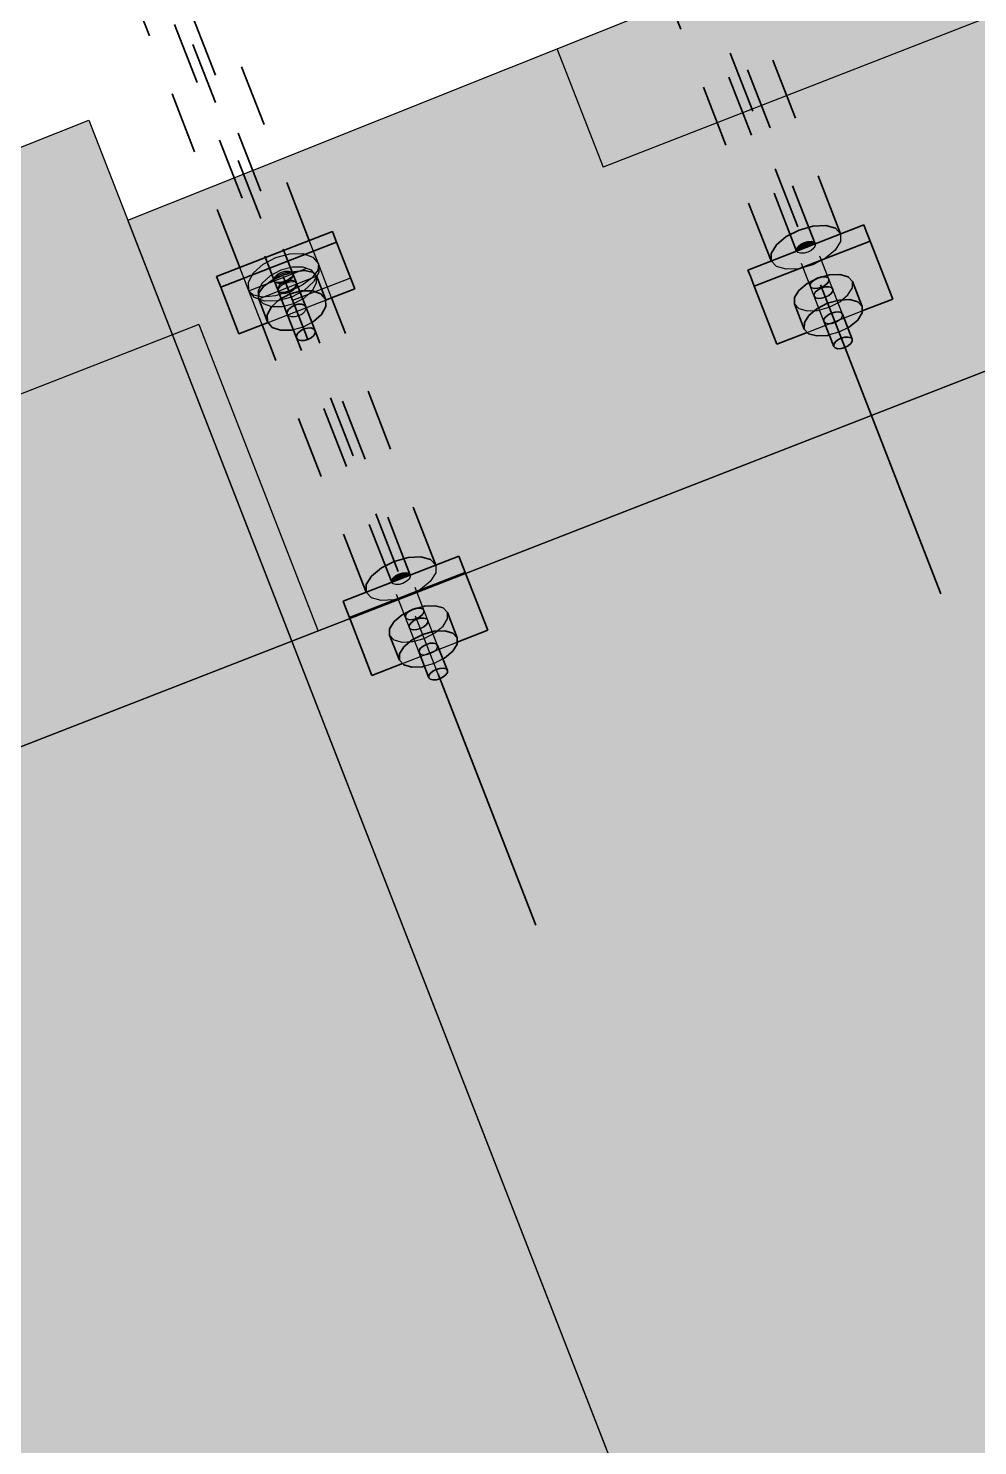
# Model space of a CAD drawing. Header units: metres. Extents: x 2688466 to 2688595, y 1221626 to 1221756.
# Drawn here: x 2688560.542 to 2688562.068, y 1221700.947 to 1221703.226 of the extents above; entities that cross this region are included whole.
import ezdxf

# ---------------------------------------------------------------- set-up
doc = ezdxf.new("R2010")
doc.units = ezdxf.units.M
doc.linetypes.add('AUSGEZOGEN', pattern=[0])
doc.linetypes.add('VERDECKT2_S2', pattern=[0.15, 0.1, -0.05])
for name, color, linetype, lineweight in [('Beton Ansicht', 7, 'AUSGEZOGEN', 35), ('Schnittbeschriftung', 7, 'AUSGEZOGEN', 50), ('Standard', 7, 'AUSGEZOGEN', 13)]:
    doc.layers.add(name, color=color, linetype=linetype, lineweight=lineweight)
pattern_1 = [(201.28, (2688527.2504, 1221729.3488), (-0.396802, -0.903084), [0.6975, -0.6975]), (291.28, (2688527.2504, 1221729.3488), (0.903084, -0.396802), [0.6975, -0.6975])]

msp = doc.modelspace()

# ---------------------------------------------------------------- hatches: boundary and pattern name
at = {"layer": 'Beton Ansicht', "linetype": 'AUSGEZOGEN', "lineweight": 13, "transparency": 33554687}
for color, points in [(6, [(2688560.8443, 1221702.827), (2688560.851, 1221702.8099), (2688561.0373, 1221702.8825), (2688561.0307, 1221702.8995)]), (6, [(2688561.8889, 1221702.9002), (2688561.8851, 1221702.9101), (2688561.6987, 1221702.8376), (2688561.7026, 1221702.8277)]), (6, [(2688561.7026, 1221702.8277), (2688561.7089, 1221702.8115), (2688561.8952, 1221702.8841), (2688561.8889, 1221702.9002)]), (6, [(2688560.851, 1221702.8099), (2688560.8801, 1221702.735), (2688560.9271, 1221702.7533), (2688560.9263, 1221702.7542), (2688560.9116, 1221702.7921), (2688560.9123, 1221702.8008), (2688560.9199, 1221702.8109), (2688560.9334, 1221702.8209), (2688560.9507, 1221702.8293), (2688560.9691, 1221702.8348), (2688560.9858, 1221702.8366), (2688560.9983, 1221702.8343), (2688561.0047, 1221702.8284), (2688561.0195, 1221702.7905), (2688561.0195, 1221702.7893), (2688561.0665, 1221702.8076), (2688561.0373, 1221702.8825)]), (6, [(2688561.7089, 1221702.8115), (2688561.7452, 1221702.7183), (2688561.7942, 1221702.7374), (2688561.7893, 1221702.7427), (2688561.7736, 1221702.7831), (2688561.7737, 1221702.7934), (2688561.7808, 1221702.8049), (2688561.794, 1221702.8158), (2688561.8111, 1221702.8245), (2688561.8296, 1221702.8297), (2688561.8467, 1221702.8305), (2688561.8598, 1221702.8269), (2688561.8668, 1221702.8194), (2688561.8825, 1221702.779), (2688561.8824, 1221702.7718), (2688561.9315, 1221702.7909), (2688561.8952, 1221702.8841)]), (5, [(2688561.7793, 1221702.875), (2688561.777, 1221702.8713), (2688561.7781, 1221702.8685), (2688561.7814, 1221702.8698)]), (5, [(2688561.7835, 1221702.8785), (2688561.7793, 1221702.875), (2688561.7814, 1221702.8698), (2688561.7862, 1221702.8716)]), (5, [(2688561.789, 1221702.8813), (2688561.7835, 1221702.8785), (2688561.7862, 1221702.8716), (2688561.7919, 1221702.8739)]), (5, [(2688561.7949, 1221702.883), (2688561.789, 1221702.8813), (2688561.7919, 1221702.8739), (2688561.7976, 1221702.8761)]), (5, [(2688561.8004, 1221702.8832), (2688561.7949, 1221702.883), (2688561.7976, 1221702.8761), (2688561.8024, 1221702.878)]), (5, [(2688561.8046, 1221702.8821), (2688561.8004, 1221702.8832), (2688561.8024, 1221702.878), (2688561.8057, 1221702.8792)]), (5, [(2688561.8068, 1221702.8797), (2688561.8046, 1221702.8821), (2688561.8057, 1221702.8792)]), (5, [(2688561.777, 1221702.8713), (2688561.777, 1221702.8681), (2688561.7781, 1221702.8685)]), (5, [(2688560.9625, 1221702.7991), (2688560.9811, 1221702.804), (2688560.9691, 1221702.8348), (2688560.9507, 1221702.8293)]), (5, [(2688560.9811, 1221702.804), (2688560.9985, 1221702.8041), (2688560.9858, 1221702.8366), (2688560.9691, 1221702.8348)]), (5, [(2688560.9985, 1221702.8041), (2688561.012, 1221702.7994), (2688560.9983, 1221702.8343), (2688560.9858, 1221702.8366)]), (5, [(2688561.012, 1221702.7994), (2688561.0195, 1221702.7905), (2688561.0047, 1221702.8284), (2688560.9983, 1221702.8343)]), (5, [(2688561.8268, 1221702.7842), (2688561.8454, 1221702.7893), (2688561.8296, 1221702.8297), (2688561.8111, 1221702.8245)]), (5, [(2688561.8454, 1221702.7893), (2688561.8624, 1221702.7902), (2688561.8467, 1221702.8305), (2688561.8296, 1221702.8297)]), (5, [(2688561.8624, 1221702.7902), (2688561.8755, 1221702.7865), (2688561.8598, 1221702.8269), (2688561.8467, 1221702.8305)]), (5, [(2688560.9259, 1221702.7658), (2688560.9326, 1221702.7784), (2688560.9199, 1221702.8109), (2688560.9123, 1221702.8008)]), (5, [(2688560.9326, 1221702.7784), (2688560.9454, 1221702.7901), (2688560.9334, 1221702.8209), (2688560.9199, 1221702.8109)]), (5, [(2688560.9454, 1221702.7901), (2688560.9625, 1221702.7991), (2688560.9507, 1221702.8293), (2688560.9334, 1221702.8209)]), (5, [(2688561.7965, 1221702.7645), (2688561.8097, 1221702.7754), (2688561.794, 1221702.8158), (2688561.7808, 1221702.8049)]), (5, [(2688561.8097, 1221702.7754), (2688561.8268, 1221702.7842), (2688561.8111, 1221702.8245), (2688561.794, 1221702.8158)]), (5, [(2688561.8755, 1221702.7865), (2688561.8825, 1221702.779), (2688561.8668, 1221702.8194), (2688561.8598, 1221702.8269)]), (5, [(2688560.9263, 1221702.7542), (2688560.9259, 1221702.7658), (2688560.9123, 1221702.8008), (2688560.9116, 1221702.7921)]), (5, [(2688561.0003, 1221702.7546), (2688561.0132, 1221702.7663), (2688561.0199, 1221702.7789), (2688561.0195, 1221702.7905), (2688561.012, 1221702.7994), (2688560.9985, 1221702.8041), (2688560.9811, 1221702.804), (2688560.9625, 1221702.7991), (2688560.9454, 1221702.7901), (2688560.9326, 1221702.7784), (2688560.9259, 1221702.7658), (2688560.9263, 1221702.7542), (2688560.9338, 1221702.7454), (2688560.9473, 1221702.7407), (2688560.9647, 1221702.7407), (2688560.9677, 1221702.7415), (2688560.958, 1221702.7666), (2688560.9578, 1221702.7703), (2688560.96, 1221702.7743), (2688560.9641, 1221702.7781), (2688560.9696, 1221702.7809), (2688560.9755, 1221702.7825), (2688560.9811, 1221702.7825), (2688560.9854, 1221702.781), (2688560.9878, 1221702.7782), (2688560.9975, 1221702.7532)]), (5, [(2688561.7893, 1221702.7427), (2688561.7894, 1221702.753), (2688561.7737, 1221702.7934), (2688561.7736, 1221702.7831)]), (5, [(2688561.7894, 1221702.753), (2688561.7965, 1221702.7645), (2688561.7808, 1221702.8049), (2688561.7737, 1221702.7934)]), (5, [(2688561.8621, 1221702.7463), (2688561.8753, 1221702.7572), (2688561.8824, 1221702.7687), (2688561.8825, 1221702.779), (2688561.8755, 1221702.7865), (2688561.8624, 1221702.7902), (2688561.8454, 1221702.7893), (2688561.8268, 1221702.7842), (2688561.8097, 1221702.7754), (2688561.7965, 1221702.7645), (2688561.7894, 1221702.753), (2688561.7893, 1221702.7427), (2688561.7963, 1221702.7352), (2688561.8094, 1221702.7316), (2688561.8265, 1221702.7324), (2688561.8295, 1221702.7332), (2688561.821, 1221702.7551), (2688561.821, 1221702.7584), (2688561.8233, 1221702.762), (2688561.8275, 1221702.7655), (2688561.833, 1221702.7683), (2688561.8389, 1221702.77), (2688561.8444, 1221702.7702), (2688561.8486, 1221702.7691), (2688561.8508, 1221702.7667), (2688561.8593, 1221702.7449)]), (5, [(2688560.9727, 1221702.7321), (2688560.9749, 1221702.7362), (2688560.96, 1221702.7743), (2688560.9578, 1221702.7703)]), (5, [(2688560.9728, 1221702.7284), (2688560.9727, 1221702.7321), (2688560.9578, 1221702.7703), (2688560.958, 1221702.7666)]), (5, [(2688560.9749, 1221702.7362), (2688560.979, 1221702.7399), (2688560.9641, 1221702.7781), (2688560.96, 1221702.7743)]), (5, [(2688560.979, 1221702.7399), (2688560.9844, 1221702.7428), (2688560.9696, 1221702.7809), (2688560.9641, 1221702.7781)]), (5, [(2688560.9844, 1221702.7428), (2688560.9904, 1221702.7443), (2688560.9755, 1221702.7825), (2688560.9696, 1221702.7809)]), (5, [(2688560.9904, 1221702.7443), (2688560.9959, 1221702.7444), (2688560.9811, 1221702.7825), (2688560.9755, 1221702.7825)]), (5, [(2688560.9959, 1221702.7444), (2688561.0003, 1221702.7428), (2688560.9854, 1221702.781), (2688560.9811, 1221702.7825)]), (5, [(2688561.0003, 1221702.7428), (2688561.0027, 1221702.74), (2688560.9878, 1221702.7782), (2688560.9854, 1221702.781)]), (5, [(2688561.8367, 1221702.718), (2688561.839, 1221702.7217), (2688561.8233, 1221702.762), (2688561.821, 1221702.7584)]), (5, [(2688561.839, 1221702.7217), (2688561.8432, 1221702.7252), (2688561.8275, 1221702.7655), (2688561.8233, 1221702.762)]), (5, [(2688561.8432, 1221702.7252), (2688561.8487, 1221702.728), (2688561.833, 1221702.7683), (2688561.8275, 1221702.7655)]), (5, [(2688561.8487, 1221702.728), (2688561.8546, 1221702.7296), (2688561.8389, 1221702.77), (2688561.833, 1221702.7683)]), (5, [(2688561.8546, 1221702.7296), (2688561.8601, 1221702.7299), (2688561.8444, 1221702.7702), (2688561.8389, 1221702.77)]), (5, [(2688561.8601, 1221702.7299), (2688561.8643, 1221702.7287), (2688561.8486, 1221702.7691), (2688561.8444, 1221702.7702)]), (5, [(2688561.8643, 1221702.7287), (2688561.8665, 1221702.7263), (2688561.8508, 1221702.7667), (2688561.8486, 1221702.7691)]), (5, [(2688561.0007, 1221702.7323), (2688561.0028, 1221702.7363), (2688561.0027, 1221702.74), (2688561.0003, 1221702.7428), (2688560.9959, 1221702.7444), (2688560.9904, 1221702.7443), (2688560.9844, 1221702.7428), (2688560.979, 1221702.7399), (2688560.9749, 1221702.7362), (2688560.9727, 1221702.7321), (2688560.9728, 1221702.7284), (2688560.9753, 1221702.7256), (2688560.9796, 1221702.7241), (2688560.9851, 1221702.7241), (2688560.9911, 1221702.7257), (2688560.9965, 1221702.7285)]), (5, [(2688561.8367, 1221702.7147), (2688561.8367, 1221702.718), (2688561.821, 1221702.7584), (2688561.821, 1221702.7551)]), (5, [(2688561.8642, 1221702.7193), (2688561.8665, 1221702.723), (2688561.8665, 1221702.7263), (2688561.8643, 1221702.7287), (2688561.8601, 1221702.7299), (2688561.8546, 1221702.7296), (2688561.8487, 1221702.728), (2688561.8432, 1221702.7252), (2688561.839, 1221702.7217), (2688561.8367, 1221702.718), (2688561.8367, 1221702.7147), (2688561.839, 1221702.7123), (2688561.8431, 1221702.7111), (2688561.8486, 1221702.7114), (2688561.8545, 1221702.7131), (2688561.86, 1221702.7158)]), (6, [(2688561.2378, 1221702.3676), (2688561.234, 1221702.3776), (2688561.0476, 1221702.305), (2688561.0515, 1221702.2951)]), (6, [(2688561.0515, 1221702.2951), (2688561.0578, 1221702.2789), (2688561.2441, 1221702.3515), (2688561.2378, 1221702.3676)]), (6, [(2688561.0578, 1221702.2789), (2688561.094, 1221702.1857), (2688561.1431, 1221702.2048), (2688561.1382, 1221702.2101), (2688561.1225, 1221702.2505), (2688561.1226, 1221702.2608), (2688561.1297, 1221702.2723), (2688561.1429, 1221702.2832), (2688561.16, 1221702.2919), (2688561.1785, 1221702.2971), (2688561.1956, 1221702.2979), (2688561.2087, 1221702.2943), (2688561.2157, 1221702.2868), (2688561.2314, 1221702.2464), (2688561.2313, 1221702.2392), (2688561.2804, 1221702.2583), (2688561.2441, 1221702.3515)]), (5, [(2688561.127, 1221702.3359), (2688561.1302, 1221702.3372), (2688561.1282, 1221702.3424), (2688561.1259, 1221702.3387)]), (5, [(2688561.1259, 1221702.3355), (2688561.127, 1221702.3359), (2688561.1259, 1221702.3387)]), (5, [(2688561.1302, 1221702.3372), (2688561.1351, 1221702.339), (2688561.1324, 1221702.3459), (2688561.1282, 1221702.3424)]), (5, [(2688561.1351, 1221702.339), (2688561.1408, 1221702.3413), (2688561.1379, 1221702.3487), (2688561.1324, 1221702.3459)]), (5, [(2688561.1408, 1221702.3413), (2688561.1465, 1221702.3435), (2688561.1438, 1221702.3504), (2688561.1379, 1221702.3487)]), (5, [(2688561.1465, 1221702.3435), (2688561.1513, 1221702.3454), (2688561.1493, 1221702.3506), (2688561.1438, 1221702.3504)]), (5, [(2688561.1513, 1221702.3454), (2688561.1546, 1221702.3466), (2688561.1535, 1221702.3495), (2688561.1493, 1221702.3506)]), (5, [(2688561.1546, 1221702.3466), (2688561.1557, 1221702.3471), (2688561.1535, 1221702.3495)]), (5, [(2688561.1454, 1221702.2319), (2688561.1586, 1221702.2428), (2688561.1429, 1221702.2832), (2688561.1297, 1221702.2723)]), (5, [(2688561.1586, 1221702.2428), (2688561.1757, 1221702.2516), (2688561.16, 1221702.2919), (2688561.1429, 1221702.2832)]), (5, [(2688561.1757, 1221702.2516), (2688561.1942, 1221702.2567), (2688561.1785, 1221702.2971), (2688561.16, 1221702.2919)]), (5, [(2688561.1942, 1221702.2567), (2688561.2113, 1221702.2576), (2688561.1956, 1221702.2979), (2688561.1785, 1221702.2971)]), (5, [(2688561.2113, 1221702.2576), (2688561.2244, 1221702.2539), (2688561.2087, 1221702.2943), (2688561.1956, 1221702.2979)]), (5, [(2688561.2244, 1221702.2539), (2688561.2314, 1221702.2464), (2688561.2157, 1221702.2868), (2688561.2087, 1221702.2943)]), (5, [(2688561.1382, 1221702.2101), (2688561.1383, 1221702.2204), (2688561.1226, 1221702.2608), (2688561.1225, 1221702.2505)]), (5, [(2688561.1383, 1221702.2204), (2688561.1454, 1221702.2319), (2688561.1297, 1221702.2723), (2688561.1226, 1221702.2608)]), (5, [(2688561.211, 1221702.2137), (2688561.2242, 1221702.2246), (2688561.2313, 1221702.2361), (2688561.2314, 1221702.2464), (2688561.2244, 1221702.2539), (2688561.2113, 1221702.2576), (2688561.1942, 1221702.2567), (2688561.1757, 1221702.2516), (2688561.1586, 1221702.2428), (2688561.1454, 1221702.2319), (2688561.1383, 1221702.2204), (2688561.1382, 1221702.2101), (2688561.1452, 1221702.2026), (2688561.1583, 1221702.199), (2688561.1753, 1221702.1998), (2688561.1784, 1221702.2006), (2688561.1699, 1221702.2225), (2688561.1699, 1221702.2258), (2688561.1722, 1221702.2294), (2688561.1764, 1221702.2329), (2688561.1819, 1221702.2357), (2688561.1878, 1221702.2374), (2688561.1933, 1221702.2376), (2688561.1975, 1221702.2365), (2688561.1997, 1221702.2341), (2688561.2082, 1221702.2123)]), (5, [(2688561.1976, 1221702.1954), (2688561.2035, 1221702.197), (2688561.1878, 1221702.2374), (2688561.1819, 1221702.2357)]), (5, [(2688561.2035, 1221702.197), (2688561.209, 1221702.1973), (2688561.1933, 1221702.2376), (2688561.1878, 1221702.2374)]), (5, [(2688561.209, 1221702.1973), (2688561.2132, 1221702.1961), (2688561.1975, 1221702.2365), (2688561.1933, 1221702.2376)]), (5, [(2688561.1856, 1221702.1854), (2688561.1879, 1221702.1891), (2688561.1722, 1221702.2294), (2688561.1699, 1221702.2258)]), (5, [(2688561.1856, 1221702.1821), (2688561.1856, 1221702.1854), (2688561.1699, 1221702.2258), (2688561.1699, 1221702.2225)]), (5, [(2688561.1879, 1221702.1891), (2688561.1921, 1221702.1926), (2688561.1764, 1221702.2329), (2688561.1722, 1221702.2294)]), (5, [(2688561.1921, 1221702.1926), (2688561.1976, 1221702.1954), (2688561.1819, 1221702.2357), (2688561.1764, 1221702.2329)]), (5, [(2688561.2132, 1221702.1961), (2688561.2154, 1221702.1937), (2688561.1997, 1221702.2341), (2688561.1975, 1221702.2365)]), (5, [(2688561.2131, 1221702.1868), (2688561.2154, 1221702.1904), (2688561.2154, 1221702.1937), (2688561.2132, 1221702.1961), (2688561.209, 1221702.1973), (2688561.2035, 1221702.197), (2688561.1976, 1221702.1954), (2688561.1921, 1221702.1926), (2688561.1879, 1221702.1891), (2688561.1856, 1221702.1854), (2688561.1856, 1221702.1821), (2688561.1878, 1221702.1797), (2688561.192, 1221702.1785), (2688561.1975, 1221702.1788), (2688561.2034, 1221702.1805), (2688561.2089, 1221702.1833)])]:
    msp.add_hatch(color=color, dxfattribs=at).paths.add_polyline_path(points)
at = {"layer": 'Standard', "linetype": 'AUSGEZOGEN', "lineweight": 13, "transparency": 33554559}
h = msp.add_hatch(color=7, dxfattribs=at)
h.set_gradient(color1=(140, 255, 140), color2=(140, 255, 140), one_color=1)
h.paths.add_polyline_path([(2688569.5137, 1221706.423), (2688566.313, 1221705.1603), (2688565.9196, 1221705.0033), (2688564.7888, 1221704.5511), (2688560.7016, 1221702.918), (2688560.9653, 1221702.2407), (2688568.8858, 1221705.3254), (2688569.5918, 1221706.237)], flags=0)
at = {"layer": 'Standard', "linetype": 'AUSGEZOGEN', "lineweight": 25, "transparency": 33554687}
h = msp.add_hatch(dxfattribs=at)
h.set_pattern_fill('MUSTER', scale=0.6975, angle=201.28, style=0, pattern_type=2)
h.set_pattern_definition(pattern_1)
h.paths.add_polyline_path([(2688569.5137, 1221706.423), (2688566.313, 1221705.1603), (2688565.9196, 1221705.0033), (2688564.7888, 1221704.5511), (2688560.7016, 1221702.918), (2688560.9653, 1221702.2407), (2688568.8858, 1221705.3254), (2688569.5918, 1221706.237)], flags=0)
at = {"layer": 'Standard', "linetype": 'AUSGEZOGEN', "lineweight": 13, "transparency": 33554559}
h = msp.add_hatch(color=7, dxfattribs=at)
h.set_gradient(color1=(199, 199, 199), color2=(199, 199, 199), one_color=1)
h.paths.add_polyline_path([(2688568.8858, 1221705.3254), (2688560.9653, 1221702.2407), (2688561.9452, 1221699.7248), (2688561.7122, 1221699.6341), (2688562.2203, 1221698.3295), (2688570.3737, 1221701.5049)], flags=0)
h = msp.add_hatch(color=7, dxfattribs=at)
h.set_gradient(color1=(140, 255, 140), color2=(140, 255, 140), one_color=1)
h.paths.add_polyline_path([(2688556.6801, 1221701.5129), (2688556.0548, 1221701.2597), (2688551.9919, 1221699.6639), (2688551.4983, 1221699.4705), (2688548.6365, 1221698.3814), (2688546.3199, 1221697.5047), (2688546.049, 1221697.4036), (2688543.6358, 1221696.4948), (2688543.975, 1221695.6237), (2688560.9653, 1221702.2407), (2688560.639, 1221703.0785)], flags=0)
at = {"layer": 'Standard', "linetype": 'AUSGEZOGEN', "lineweight": 25, "transparency": 33554687}
h = msp.add_hatch(dxfattribs=at)
h.set_pattern_fill('MUSTER', scale=0.6975, angle=201.28, style=0, pattern_type=2)
h.set_pattern_definition(pattern_1)
h.paths.add_polyline_path([(2688556.0548, 1221701.2597), (2688551.9919, 1221699.6639), (2688551.4983, 1221699.4705), (2688548.6365, 1221698.3814), (2688546.3199, 1221697.5047), (2688546.049, 1221697.4036), (2688543.6358, 1221696.4948), (2688543.975, 1221695.6237), (2688560.9653, 1221702.2407), (2688560.639, 1221703.0785), (2688556.6801, 1221701.5129)], flags=0)
at = {"layer": 'Standard', "linetype": 'AUSGEZOGEN', "lineweight": 13, "transparency": 33554559}
h = msp.add_hatch(color=7, dxfattribs=at)
h.set_gradient(color1=(199, 199, 199), color2=(199, 199, 199), one_color=1)
h.paths.add_polyline_path([(2688555.2868, 1221693.8585), (2688555.5198, 1221693.9492), (2688554.4129, 1221696.7913), (2688561.9452, 1221699.7248), (2688560.9653, 1221702.2407), (2688546.1183, 1221696.4584), (2688547.4735, 1221692.9785), (2688548.6987, 1221693.1392), (2688548.7606, 1221692.9802), (2688554.7243, 1221695.3028)], flags=0)

# ---------------------------------------------------------------- linework, layer by layer
at = {"layer": 'Beton Ansicht', "linetype": 'VERDECKT2_S2', "lineweight": 35, "transparency": 33554687}
for p, q in [((2688561.8516, 1221702.7205), (2688559.8953, 1221707.7437)), ((2688561.8478, 1221702.8956), (2688559.9621, 1221707.7375)), ((2688561.777, 1221702.8681), (2688559.8913, 1221707.71)), ((2688561.8068, 1221702.8797), (2688559.9211, 1221707.7216)), ((2688561.736, 1221702.8521), (2688559.8503, 1221707.694)), ((2688560.9878, 1221702.7342), (2688559.1559, 1221707.4377)), ((2688560.9878, 1221702.7782), (2688559.1833, 1221707.4115)), ((2688560.9934, 1221702.885), (2688559.2243, 1221707.4274)), ((2688560.958, 1221702.7666), (2688559.1535, 1221707.3998)), ((2688560.8816, 1221702.8415), (2688559.1125, 1221707.3839)), ((2688561.1967, 1221702.363), (2688561.0292, 1221702.7931)), ((2688561.0849, 1221702.3195), (2688560.9174, 1221702.7495)), ((2688561.1557, 1221702.3471), (2688561.0027, 1221702.74)), ((2688561.1259, 1221702.3355), (2688560.9728, 1221702.7284)), ((2688561.1364, 1221702.3526), (2688560.9878, 1221702.7342))]:
    msp.add_line(p, q, dxfattribs=at)
at = {"layer": 'Beton Ansicht', "linetype": 'AUSGEZOGEN', "lineweight": 35, "transparency": 33554687}
for p, q in [((2688560.8443, 1221702.827), (2688561.0307, 1221702.8995)), ((2688561.0307, 1221702.8995), (2688561.0373, 1221702.8825)), ((2688561.6987, 1221702.8376), (2688561.8851, 1221702.9101)), ((2688561.7604, 1221702.8914), (2688561.781, 1221702.9018)), ((2688561.781, 1221702.9018), (2688561.8032, 1221702.908)), ((2688561.8032, 1221702.908), (2688561.8237, 1221702.909)), ((2688561.8237, 1221702.909), (2688561.8394, 1221702.9047)), ((2688561.8394, 1221702.9047), (2688561.8478, 1221702.8956)), ((2688561.8889, 1221702.9002), (2688561.8851, 1221702.9101)), ((2688561.8889, 1221702.9002), (2688561.8952, 1221702.8841)), ((2688561.0373, 1221702.8825), (2688560.851, 1221702.8099)), ((2688561.0665, 1221702.8076), (2688561.0373, 1221702.8825)), ((2688561.8952, 1221702.8841), (2688561.7089, 1221702.8115)), ((2688561.7361, 1221702.8644), (2688561.7447, 1221702.8782)), ((2688561.7447, 1221702.8782), (2688561.7604, 1221702.8914)), ((2688561.777, 1221702.8713), (2688561.7793, 1221702.875)), ((2688561.7793, 1221702.875), (2688561.7835, 1221702.8785)), ((2688561.7835, 1221702.8785), (2688561.789, 1221702.8813)), ((2688561.789, 1221702.8813), (2688561.7949, 1221702.883)), ((2688561.7949, 1221702.883), (2688561.8004, 1221702.8832)), ((2688561.8004, 1221702.8832), (2688561.8046, 1221702.8821)), ((2688561.8046, 1221702.8821), (2688561.8068, 1221702.8797)), ((2688561.9315, 1221702.7909), (2688561.8952, 1221702.8841)), ((2688561.736, 1221702.8521), (2688561.7361, 1221702.8644)), ((2688561.777, 1221702.8681), (2688561.777, 1221702.8713)), ((2688560.9691, 1221702.8348), (2688560.9507, 1221702.8293)), ((2688560.9858, 1221702.8366), (2688560.9691, 1221702.8348)), ((2688560.9983, 1221702.8343), (2688560.9858, 1221702.8366)), ((2688561.0047, 1221702.8284), (2688560.9983, 1221702.8343)), ((2688561.6987, 1221702.8376), (2688561.7026, 1221702.8277)), ((2688561.8296, 1221702.8297), (2688561.8111, 1221702.8245)), ((2688561.8467, 1221702.8305), (2688561.8296, 1221702.8297)), ((2688561.8598, 1221702.8269), (2688561.8467, 1221702.8305)), ((2688560.8443, 1221702.827), (2688560.851, 1221702.8099)), ((2688560.851, 1221702.8099), (2688560.8801, 1221702.735)), ((2688560.9199, 1221702.8109), (2688560.9123, 1221702.8008)), ((2688560.9334, 1221702.8209), (2688560.9199, 1221702.8109)), ((2688560.9507, 1221702.8293), (2688560.9334, 1221702.8209)), ((2688561.0047, 1221702.8284), (2688561.0195, 1221702.7905)), ((2688561.0195, 1221702.7893), (2688561.0665, 1221702.8076)), ((2688561.7026, 1221702.8277), (2688561.7089, 1221702.8115)), ((2688561.7089, 1221702.8115), (2688561.7452, 1221702.7183)), ((2688561.794, 1221702.8158), (2688561.7808, 1221702.8049)), ((2688561.8111, 1221702.8245), (2688561.794, 1221702.8158)), ((2688561.8668, 1221702.8194), (2688561.8598, 1221702.8269)), ((2688561.8668, 1221702.8194), (2688561.8825, 1221702.779)), ((2688560.9123, 1221702.8008), (2688560.9116, 1221702.7921)), ((2688560.9116, 1221702.7921), (2688560.9263, 1221702.7542)), ((2688560.9326, 1221702.7784), (2688560.9454, 1221702.7901)), ((2688560.9454, 1221702.7901), (2688560.9625, 1221702.7991)), ((2688560.9625, 1221702.7991), (2688560.9811, 1221702.804)), ((2688560.9811, 1221702.804), (2688560.9985, 1221702.8041)), ((2688560.9985, 1221702.8041), (2688561.012, 1221702.7994)), ((2688561.012, 1221702.7994), (2688561.0195, 1221702.7905)), ((2688561.0195, 1221702.7905), (2688561.0199, 1221702.7789)), ((2688561.7737, 1221702.7934), (2688561.7736, 1221702.7831)), ((2688561.7808, 1221702.8049), (2688561.7737, 1221702.7934)), ((2688561.8097, 1221702.7754), (2688561.8268, 1221702.7842)), ((2688561.8268, 1221702.7842), (2688561.8454, 1221702.7893)), ((2688561.8454, 1221702.7893), (2688561.8624, 1221702.7902)), ((2688561.8624, 1221702.7902), (2688561.8755, 1221702.7865)), ((2688561.8755, 1221702.7865), (2688561.8825, 1221702.779)), ((2688561.8824, 1221702.7718), (2688561.9315, 1221702.7909)), ((2688560.9259, 1221702.7658), (2688560.9326, 1221702.7784)), ((2688560.9263, 1221702.7542), (2688560.9259, 1221702.7658)), ((2688560.9578, 1221702.7703), (2688560.96, 1221702.7743)), ((2688560.958, 1221702.7666), (2688560.9578, 1221702.7703)), ((2688560.9728, 1221702.7284), (2688560.958, 1221702.7666)), ((2688560.96, 1221702.7743), (2688560.9641, 1221702.7781)), ((2688560.9641, 1221702.7781), (2688560.9696, 1221702.7809)), ((2688560.9696, 1221702.7809), (2688560.9755, 1221702.7825)), ((2688560.9755, 1221702.7825), (2688560.9811, 1221702.7825)), ((2688560.9811, 1221702.7825), (2688560.9854, 1221702.781)), ((2688560.9854, 1221702.781), (2688560.9878, 1221702.7782)), ((2688561.0027, 1221702.74), (2688560.9878, 1221702.7782)), ((2688561.0132, 1221702.7663), (2688561.0003, 1221702.7546)), ((2688561.0199, 1221702.7789), (2688561.0132, 1221702.7663)), ((2688561.7736, 1221702.7831), (2688561.7893, 1221702.7427)), ((2688561.7894, 1221702.753), (2688561.7965, 1221702.7645)), ((2688561.7965, 1221702.7645), (2688561.8097, 1221702.7754)), ((2688561.8233, 1221702.762), (2688561.821, 1221702.7584)), ((2688561.8275, 1221702.7655), (2688561.8233, 1221702.762)), ((2688561.833, 1221702.7683), (2688561.8275, 1221702.7655)), ((2688561.8389, 1221702.77), (2688561.833, 1221702.7683)), ((2688561.8444, 1221702.7702), (2688561.8389, 1221702.77)), ((2688561.8486, 1221702.7691), (2688561.8444, 1221702.7702)), ((2688561.8508, 1221702.7667), (2688561.8486, 1221702.7691)), ((2688561.8665, 1221702.7263), (2688561.8508, 1221702.7667)), ((2688561.8824, 1221702.7687), (2688561.8753, 1221702.7572)), ((2688561.8825, 1221702.779), (2688561.8824, 1221702.7687)), ((2688560.8801, 1221702.735), (2688560.9271, 1221702.7533)), ((2688560.9338, 1221702.7454), (2688560.9263, 1221702.7542)), ((2688560.9473, 1221702.7407), (2688560.9338, 1221702.7454)), ((2688560.9647, 1221702.7407), (2688560.9473, 1221702.7407)), ((2688560.9677, 1221702.7415), (2688560.9647, 1221702.7407)), ((2688560.9749, 1221702.7362), (2688560.979, 1221702.7399)), ((2688560.979, 1221702.7399), (2688560.9844, 1221702.7428)), ((2688560.9844, 1221702.7428), (2688560.9904, 1221702.7443)), ((2688560.9904, 1221702.7443), (2688560.9959, 1221702.7444)), ((2688560.9959, 1221702.7444), (2688561.0003, 1221702.7428)), ((2688561.0003, 1221702.7546), (2688560.9975, 1221702.7532)), ((2688561.0003, 1221702.7428), (2688561.0027, 1221702.74)), ((2688561.0027, 1221702.74), (2688561.0028, 1221702.7363)), ((2688561.7893, 1221702.7427), (2688561.7894, 1221702.753)), ((2688561.7963, 1221702.7352), (2688561.7893, 1221702.7427)), ((2688561.821, 1221702.7584), (2688561.821, 1221702.7551)), ((2688561.8367, 1221702.7147), (2688561.821, 1221702.7551)), ((2688561.8621, 1221702.7463), (2688561.8593, 1221702.7449)), ((2688561.8753, 1221702.7572), (2688561.8621, 1221702.7463)), ((2688560.9727, 1221702.7321), (2688560.9749, 1221702.7362)), ((2688560.9728, 1221702.7284), (2688560.9727, 1221702.7321)), ((2688560.9753, 1221702.7256), (2688560.9728, 1221702.7284)), ((2688560.9796, 1221702.7241), (2688560.9753, 1221702.7256)), ((2688560.9851, 1221702.7241), (2688560.9796, 1221702.7241)), ((2688560.9911, 1221702.7257), (2688560.9851, 1221702.7241)), ((2688560.9965, 1221702.7285), (2688560.9911, 1221702.7257)), ((2688561.0007, 1221702.7323), (2688560.9965, 1221702.7285)), ((2688561.0028, 1221702.7363), (2688561.0007, 1221702.7323)), ((2688561.7452, 1221702.7183), (2688561.7942, 1221702.7374)), ((2688561.8094, 1221702.7316), (2688561.7963, 1221702.7352)), ((2688561.8265, 1221702.7324), (2688561.8094, 1221702.7316)), ((2688561.8295, 1221702.7332), (2688561.8265, 1221702.7324)), ((2688561.8367, 1221702.718), (2688561.839, 1221702.7217)), ((2688561.8367, 1221702.7147), (2688561.8367, 1221702.718)), ((2688561.839, 1221702.7217), (2688561.8432, 1221702.7252)), ((2688561.8432, 1221702.7252), (2688561.8487, 1221702.728)), ((2688561.8487, 1221702.728), (2688561.8546, 1221702.7296)), ((2688562.0088, 1221702.317), (2688561.8516, 1221702.7205)), ((2688561.86, 1221702.7158), (2688561.8545, 1221702.7131)), ((2688561.8546, 1221702.7296), (2688561.8601, 1221702.7299)), ((2688561.8642, 1221702.7193), (2688561.86, 1221702.7158)), ((2688561.8601, 1221702.7299), (2688561.8643, 1221702.7287)), ((2688561.8665, 1221702.723), (2688561.8642, 1221702.7193)), ((2688561.8643, 1221702.7287), (2688561.8665, 1221702.7263)), ((2688561.8665, 1221702.7263), (2688561.8665, 1221702.723)), ((2688561.839, 1221702.7123), (2688561.8367, 1221702.7147)), ((2688561.8431, 1221702.7111), (2688561.839, 1221702.7123)), ((2688561.8486, 1221702.7114), (2688561.8431, 1221702.7111)), ((2688561.8545, 1221702.7131), (2688561.8486, 1221702.7114)), ((2688561.0476, 1221702.305), (2688561.234, 1221702.3776)), ((2688561.1299, 1221702.3692), (2688561.1521, 1221702.3754)), ((2688561.1521, 1221702.3754), (2688561.1726, 1221702.3764)), ((2688561.1726, 1221702.3764), (2688561.1883, 1221702.3721)), ((2688561.2378, 1221702.3676), (2688561.234, 1221702.3776)), ((2688561.2441, 1221702.3515), (2688561.0578, 1221702.2789)), ((2688561.0936, 1221702.3456), (2688561.1093, 1221702.3588)), ((2688561.1093, 1221702.3588), (2688561.1299, 1221702.3692)), ((2688561.1883, 1221702.3721), (2688561.1967, 1221702.363)), ((2688561.2378, 1221702.3676), (2688561.2441, 1221702.3515)), ((2688561.2804, 1221702.2583), (2688561.2441, 1221702.3515)), ((2688561.0849, 1221702.3195), (2688561.085, 1221702.3318)), ((2688561.085, 1221702.3318), (2688561.0936, 1221702.3456)), ((2688561.1259, 1221702.3387), (2688561.1282, 1221702.3424)), ((2688561.1259, 1221702.3355), (2688561.1259, 1221702.3387)), ((2688561.1282, 1221702.3424), (2688561.1324, 1221702.3459)), ((2688561.1324, 1221702.3459), (2688561.1379, 1221702.3487)), ((2688561.1379, 1221702.3487), (2688561.1438, 1221702.3504)), ((2688561.1438, 1221702.3504), (2688561.1493, 1221702.3506)), ((2688561.1493, 1221702.3506), (2688561.1535, 1221702.3495)), ((2688561.1535, 1221702.3495), (2688561.1557, 1221702.3471)), ((2688561.0476, 1221702.305), (2688561.0515, 1221702.2951)), ((2688561.0515, 1221702.2951), (2688561.0578, 1221702.2789)), ((2688561.1429, 1221702.2832), (2688561.1297, 1221702.2723)), ((2688561.16, 1221702.2919), (2688561.1429, 1221702.2832)), ((2688561.1785, 1221702.2971), (2688561.16, 1221702.2919)), ((2688561.1956, 1221702.2979), (2688561.1785, 1221702.2971)), ((2688561.2087, 1221702.2943), (2688561.1956, 1221702.2979)), ((2688561.2157, 1221702.2868), (2688561.2087, 1221702.2943)), ((2688561.2157, 1221702.2868), (2688561.2314, 1221702.2464)), ((2688561.0578, 1221702.2789), (2688561.094, 1221702.1857)), ((2688561.1226, 1221702.2608), (2688561.1225, 1221702.2505)), ((2688561.1297, 1221702.2723), (2688561.1226, 1221702.2608)), ((2688561.1225, 1221702.2505), (2688561.1382, 1221702.2101)), ((2688561.1454, 1221702.2319), (2688561.1586, 1221702.2428)), ((2688561.1586, 1221702.2428), (2688561.1757, 1221702.2516)), ((2688561.1757, 1221702.2516), (2688561.1942, 1221702.2567)), ((2688561.1878, 1221702.2374), (2688561.1819, 1221702.2357)), ((2688561.1933, 1221702.2376), (2688561.1878, 1221702.2374)), ((2688561.1975, 1221702.2365), (2688561.1933, 1221702.2376)), ((2688561.1942, 1221702.2567), (2688561.2113, 1221702.2576)), ((2688561.2113, 1221702.2576), (2688561.2244, 1221702.2539)), ((2688561.2244, 1221702.2539), (2688561.2314, 1221702.2464)), ((2688561.2313, 1221702.2392), (2688561.2804, 1221702.2583)), ((2688561.2314, 1221702.2464), (2688561.2313, 1221702.2361)), ((2688561.1382, 1221702.2101), (2688561.1383, 1221702.2204)), ((2688561.1383, 1221702.2204), (2688561.1454, 1221702.2319)), ((2688561.1722, 1221702.2294), (2688561.1699, 1221702.2258)), ((2688561.1699, 1221702.2258), (2688561.1699, 1221702.2225)), ((2688561.1856, 1221702.1821), (2688561.1699, 1221702.2225)), ((2688561.1764, 1221702.2329), (2688561.1722, 1221702.2294)), ((2688561.1819, 1221702.2357), (2688561.1764, 1221702.2329)), ((2688561.1997, 1221702.2341), (2688561.1975, 1221702.2365)), ((2688561.2154, 1221702.1937), (2688561.1997, 1221702.2341)), ((2688561.2242, 1221702.2246), (2688561.211, 1221702.2137)), ((2688561.2313, 1221702.2361), (2688561.2242, 1221702.2246)), ((2688561.094, 1221702.1857), (2688561.1431, 1221702.2048)), ((2688561.1452, 1221702.2026), (2688561.1382, 1221702.2101)), ((2688561.1583, 1221702.199), (2688561.1452, 1221702.2026)), ((2688561.1753, 1221702.1998), (2688561.1583, 1221702.199)), ((2688561.1784, 1221702.2006), (2688561.1753, 1221702.1998)), ((2688561.1879, 1221702.1891), (2688561.1921, 1221702.1926)), ((2688561.1921, 1221702.1926), (2688561.1976, 1221702.1954)), ((2688561.1976, 1221702.1954), (2688561.2035, 1221702.197)), ((2688561.2035, 1221702.197), (2688561.209, 1221702.1973)), ((2688561.211, 1221702.2137), (2688561.2082, 1221702.2123)), ((2688561.209, 1221702.1973), (2688561.2132, 1221702.1961)), ((2688561.2132, 1221702.1961), (2688561.2154, 1221702.1937)), ((2688561.2154, 1221702.1937), (2688561.2154, 1221702.1904)), ((2688561.1856, 1221702.1854), (2688561.1879, 1221702.1891)), ((2688561.1856, 1221702.1821), (2688561.1856, 1221702.1854)), ((2688561.1878, 1221702.1797), (2688561.1856, 1221702.1821)), ((2688561.192, 1221702.1785), (2688561.1878, 1221702.1797)), ((2688561.1975, 1221702.1788), (2688561.192, 1221702.1785)), ((2688561.2034, 1221702.1805), (2688561.1975, 1221702.1788)), ((2688561.3577, 1221701.7844), (2688561.2005, 1221702.1879)), ((2688561.2089, 1221702.1833), (2688561.2034, 1221702.1805)), ((2688561.2131, 1221702.1868), (2688561.2089, 1221702.1833)), ((2688561.2154, 1221702.1904), (2688561.2131, 1221702.1868))]:
    msp.add_line(p, q, dxfattribs=at)
at = {"layer": 'Beton Ansicht', "linetype": 'VERDECKT2_S2', "lineweight": 25, "transparency": 33554687}
for p, q in [((2688561.008, 1221702.8476), (2688560.9934, 1221702.885)), ((2688561.8068, 1221702.8764), (2688561.8045, 1221702.8727)), ((2688561.8068, 1221702.8797), (2688561.8068, 1221702.8764)), ((2688561.8508, 1221702.7667), (2688561.8068, 1221702.8797)), ((2688561.8477, 1221702.8833), (2688561.8391, 1221702.8695)), ((2688561.8478, 1221702.8956), (2688561.8477, 1221702.8833)), ((2688560.9191, 1221702.8471), (2688560.9396, 1221702.8579)), ((2688560.9396, 1221702.8579), (2688560.9619, 1221702.8638)), ((2688560.9619, 1221702.8638), (2688560.9828, 1221702.8639)), ((2688560.9828, 1221702.8639), (2688560.999, 1221702.8582)), ((2688560.999, 1221702.8582), (2688561.008, 1221702.8476)), ((2688561.7792, 1221702.8656), (2688561.777, 1221702.8681)), ((2688561.821, 1221702.7551), (2688561.777, 1221702.8681)), ((2688561.7834, 1221702.8645), (2688561.7792, 1221702.8656)), ((2688561.7889, 1221702.8647), (2688561.7834, 1221702.8645)), ((2688561.7948, 1221702.8664), (2688561.7889, 1221702.8647)), ((2688561.8003, 1221702.8692), (2688561.7948, 1221702.8664)), ((2688561.8045, 1221702.8727), (2688561.8003, 1221702.8692)), ((2688561.8234, 1221702.8564), (2688561.8028, 1221702.8459)), ((2688561.8391, 1221702.8695), (2688561.8234, 1221702.8564)), ((2688560.8962, 1221702.804), (2688560.8816, 1221702.8415)), ((2688560.8956, 1221702.818), (2688560.9037, 1221702.8331)), ((2688560.8962, 1221702.804), (2688561.008, 1221702.8476)), ((2688560.9037, 1221702.8331), (2688560.9191, 1221702.8471)), ((2688560.9476, 1221702.8373), (2688560.9306, 1221702.8283)), ((2688560.9392, 1221702.8278), (2688560.9433, 1221702.8315)), ((2688560.9433, 1221702.8315), (2688560.9487, 1221702.8344)), ((2688560.9442, 1221702.8292), (2688560.9497, 1221702.8319)), ((2688560.9662, 1221702.8422), (2688560.9476, 1221702.8373)), ((2688560.9487, 1221702.8344), (2688560.9547, 1221702.8359)), ((2688560.9497, 1221702.8319), (2688560.9556, 1221702.8337)), ((2688560.9547, 1221702.8359), (2688560.9603, 1221702.836)), ((2688560.9556, 1221702.8337), (2688560.9609, 1221702.8342)), ((2688560.9603, 1221702.836), (2688560.9646, 1221702.8344)), ((2688560.9609, 1221702.8342), (2688560.9649, 1221702.8335)), ((2688560.9646, 1221702.8344), (2688560.967, 1221702.8316)), ((2688560.9649, 1221702.8335), (2688560.967, 1221702.8316)), ((2688560.9836, 1221702.8423), (2688560.9662, 1221702.8422)), ((2688560.967, 1221702.8316), (2688560.9668, 1221702.8288)), ((2688560.967, 1221702.8316), (2688560.9671, 1221702.8279)), ((2688560.9971, 1221702.8375), (2688560.9836, 1221702.8423)), ((2688561.0046, 1221702.8287), (2688560.9971, 1221702.8375)), ((2688561.0071, 1221702.8372), (2688560.9979, 1221702.825)), ((2688561.0085, 1221702.8337), (2688561.0004, 1221702.8185)), ((2688561.008, 1221702.8476), (2688561.0071, 1221702.8372)), ((2688561.0292, 1221702.7931), (2688561.008, 1221702.8476)), ((2688561.008, 1221702.8476), (2688561.0085, 1221702.8337)), ((2688561.7444, 1221702.843), (2688561.736, 1221702.8521)), ((2688561.7601, 1221702.8387), (2688561.7444, 1221702.843)), ((2688561.7806, 1221702.8397), (2688561.7601, 1221702.8387)), ((2688561.8028, 1221702.8459), (2688561.7806, 1221702.8397)), ((2688561.0598, 1221702.8247), (2688560.8735, 1221702.7521)), ((2688560.8962, 1221702.804), (2688560.8956, 1221702.818)), ((2688560.9177, 1221702.8166), (2688560.911, 1221702.804)), ((2688560.9122, 1221702.7915), (2688561.0047, 1221702.8275)), ((2688560.9306, 1221702.8283), (2688560.9177, 1221702.8166)), ((2688560.937, 1221702.8237), (2688560.9392, 1221702.8278)), ((2688560.9372, 1221702.82), (2688560.937, 1221702.8237)), ((2688560.9372, 1221702.82), (2688560.9374, 1221702.8228)), ((2688560.9396, 1221702.8172), (2688560.9372, 1221702.82)), ((2688560.9392, 1221702.8181), (2688560.9372, 1221702.82)), ((2688560.9374, 1221702.8228), (2688560.9399, 1221702.826)), ((2688560.9432, 1221702.8174), (2688560.9392, 1221702.8181)), ((2688560.9439, 1221702.8157), (2688560.9396, 1221702.8172)), ((2688560.9399, 1221702.826), (2688560.9442, 1221702.8292)), ((2688560.9451, 1221702.8125), (2688560.943, 1221702.8085)), ((2688560.943, 1221702.8085), (2688560.9431, 1221702.8047)), ((2688560.9486, 1221702.8179), (2688560.9432, 1221702.8174)), ((2688560.9435, 1221702.8072), (2688560.9432, 1221702.8044)), ((2688560.9459, 1221702.8105), (2688560.9435, 1221702.8072)), ((2688560.9495, 1221702.8157), (2688560.9439, 1221702.8157)), ((2688560.9492, 1221702.8162), (2688560.9451, 1221702.8125)), ((2688560.9502, 1221702.8137), (2688560.9459, 1221702.8105)), ((2688560.9545, 1221702.8197), (2688560.9486, 1221702.8179)), ((2688560.9547, 1221702.8191), (2688560.9492, 1221702.8162)), ((2688560.9554, 1221702.8173), (2688560.9495, 1221702.8157)), ((2688560.9558, 1221702.8163), (2688560.9502, 1221702.8137)), ((2688560.96, 1221702.8224), (2688560.9545, 1221702.8197)), ((2688560.9607, 1221702.8207), (2688560.9547, 1221702.8191)), ((2688560.9609, 1221702.8201), (2688560.9554, 1221702.8173)), ((2688560.9617, 1221702.8181), (2688560.9558, 1221702.8163)), ((2688560.9643, 1221702.8256), (2688560.96, 1221702.8224)), ((2688560.9605, 1221702.8041), (2688560.966, 1221702.8068)), ((2688560.9662, 1221702.8207), (2688560.9607, 1221702.8207)), ((2688560.965, 1221702.8239), (2688560.9609, 1221702.8201)), ((2688560.9817, 1221702.813), (2688560.961, 1221702.8029)), ((2688560.967, 1221702.8187), (2688560.9617, 1221702.8181)), ((2688560.9668, 1221702.8288), (2688560.9643, 1221702.8256)), ((2688560.9671, 1221702.8279), (2688560.965, 1221702.8239)), ((2688560.966, 1221702.8068), (2688560.9704, 1221702.81)), ((2688560.9705, 1221702.8192), (2688560.9662, 1221702.8207)), ((2688560.9668, 1221702.8049), (2688560.9709, 1221702.8086)), ((2688560.971, 1221702.8179), (2688560.967, 1221702.8187)), ((2688560.9704, 1221702.81), (2688560.9728, 1221702.8133)), ((2688560.9729, 1221702.8163), (2688560.9705, 1221702.8192)), ((2688560.9709, 1221702.8086), (2688560.9731, 1221702.8126)), ((2688560.9731, 1221702.816), (2688560.971, 1221702.8179)), ((2688560.9728, 1221702.8133), (2688560.9731, 1221702.816)), ((2688560.9731, 1221702.8126), (2688560.9729, 1221702.8163)), ((2688560.9979, 1221702.825), (2688560.9817, 1221702.813)), ((2688561.0004, 1221702.8185), (2688560.985, 1221702.8045)), ((2688560.9983, 1221702.8045), (2688561.0051, 1221702.8171)), ((2688561.0051, 1221702.8171), (2688561.0046, 1221702.8287)), ((2688561.0046, 1221702.8287), (2688561.0047, 1221702.8284)), ((2688561.0047, 1221702.8275), (2688561.0047, 1221702.8284)), ((2688561.8013, 1221702.8185), (2688561.799, 1221702.8148)), ((2688561.799, 1221702.8148), (2688561.8013, 1221702.8185)), ((2688561.799, 1221702.8148), (2688561.799, 1221702.8115)), ((2688561.799, 1221702.8115), (2688561.799, 1221702.8148)), ((2688561.799, 1221702.8115), (2688561.8012, 1221702.8091)), ((2688561.8012, 1221702.8091), (2688561.799, 1221702.8115)), ((2688561.8012, 1221702.8091), (2688561.8054, 1221702.808)), ((2688561.8054, 1221702.808), (2688561.8012, 1221702.8091)), ((2688561.8055, 1221702.822), (2688561.8013, 1221702.8185)), ((2688561.8013, 1221702.8185), (2688561.8055, 1221702.822)), ((2688561.8054, 1221702.808), (2688561.8109, 1221702.8082)), ((2688561.8109, 1221702.8082), (2688561.8054, 1221702.808)), ((2688561.811, 1221702.8248), (2688561.8055, 1221702.822)), ((2688561.8055, 1221702.822), (2688561.811, 1221702.8248)), ((2688561.8109, 1221702.8082), (2688561.8168, 1221702.8099)), ((2688561.8168, 1221702.8099), (2688561.8109, 1221702.8082)), ((2688561.8169, 1221702.8265), (2688561.811, 1221702.8248)), ((2688561.811, 1221702.8248), (2688561.8169, 1221702.8265)), ((2688561.8118, 1221702.8059), (2688561.8173, 1221702.8087)), ((2688561.8173, 1221702.8087), (2688561.8118, 1221702.8059)), ((2688561.8168, 1221702.8099), (2688561.8223, 1221702.8127)), ((2688561.8223, 1221702.8127), (2688561.8168, 1221702.8099)), ((2688561.8224, 1221702.8267), (2688561.8169, 1221702.8265)), ((2688561.8169, 1221702.8265), (2688561.8224, 1221702.8267)), ((2688561.8173, 1221702.8087), (2688561.8232, 1221702.8103)), ((2688561.8232, 1221702.8103), (2688561.8173, 1221702.8087)), ((2688561.8223, 1221702.8127), (2688561.8265, 1221702.8162)), ((2688561.8265, 1221702.8162), (2688561.8223, 1221702.8127)), ((2688561.8266, 1221702.8256), (2688561.8224, 1221702.8267)), ((2688561.8224, 1221702.8267), (2688561.8266, 1221702.8256)), ((2688561.8232, 1221702.8103), (2688561.8287, 1221702.8106)), ((2688561.8287, 1221702.8106), (2688561.8232, 1221702.8103)), ((2688561.8265, 1221702.8162), (2688561.8288, 1221702.8199)), ((2688561.8288, 1221702.8199), (2688561.8265, 1221702.8162)), ((2688561.8288, 1221702.8232), (2688561.8266, 1221702.8256)), ((2688561.8266, 1221702.8256), (2688561.8288, 1221702.8232)), ((2688561.8287, 1221702.8106), (2688561.8329, 1221702.8094)), ((2688561.8329, 1221702.8094), (2688561.8287, 1221702.8106)), ((2688561.8288, 1221702.8199), (2688561.8288, 1221702.8232)), ((2688561.8288, 1221702.8232), (2688561.8288, 1221702.8199)), ((2688561.8329, 1221702.8094), (2688561.8351, 1221702.807)), ((2688561.8351, 1221702.807), (2688561.8329, 1221702.8094)), ((2688561.8351, 1221702.807), (2688561.8351, 1221702.8037)), ((2688561.8351, 1221702.8037), (2688561.8351, 1221702.807)), ((2688561.8595, 1221702.7976), (2688561.8667, 1221702.8091)), ((2688561.8667, 1221702.8091), (2688561.8668, 1221702.8194)), ((2688560.9174, 1221702.7495), (2688560.8962, 1221702.804)), ((2688560.9052, 1221702.7934), (2688560.8962, 1221702.804)), ((2688560.9038, 1221702.7969), (2688560.8962, 1221702.804)), ((2688560.9189, 1221702.7942), (2688560.9038, 1221702.7969)), ((2688560.9214, 1221702.7877), (2688560.9052, 1221702.7934)), ((2688560.911, 1221702.804), (2688560.9114, 1221702.7924)), ((2688560.9114, 1221702.7924), (2688560.919, 1221702.7836)), ((2688560.9114, 1221702.7924), (2688560.9116, 1221702.7921)), ((2688560.9116, 1221702.7921), (2688560.9122, 1221702.7915)), ((2688560.9389, 1221702.7963), (2688560.9189, 1221702.7942)), ((2688560.9422, 1221702.7878), (2688560.9214, 1221702.7877)), ((2688560.9271, 1221702.7533), (2688561.0195, 1221702.7893)), ((2688560.961, 1221702.8029), (2688560.9389, 1221702.7963)), ((2688560.9646, 1221702.7937), (2688560.9422, 1221702.7878)), ((2688560.9431, 1221702.8047), (2688560.9455, 1221702.8019)), ((2688560.9432, 1221702.8044), (2688560.9453, 1221702.8025)), ((2688560.9453, 1221702.8025), (2688560.9493, 1221702.8018)), ((2688560.9455, 1221702.8019), (2688560.9498, 1221702.8004)), ((2688560.9493, 1221702.8018), (2688560.9546, 1221702.8024)), ((2688560.9498, 1221702.8004), (2688560.9554, 1221702.8004)), ((2688560.9546, 1221702.8024), (2688560.9605, 1221702.8041)), ((2688560.9554, 1221702.8004), (2688560.9614, 1221702.802)), ((2688560.9614, 1221702.802), (2688560.9668, 1221702.8049)), ((2688560.985, 1221702.8045), (2688560.9646, 1221702.7937)), ((2688560.9684, 1221702.7838), (2688560.9855, 1221702.7928)), ((2688560.9855, 1221702.7928), (2688560.9983, 1221702.8045)), ((2688561.8053, 1221702.7987), (2688561.8076, 1221702.8024)), ((2688561.8076, 1221702.8024), (2688561.8053, 1221702.7987)), ((2688561.8053, 1221702.7954), (2688561.8053, 1221702.7987)), ((2688561.8053, 1221702.7987), (2688561.8053, 1221702.7954)), ((2688561.8075, 1221702.793), (2688561.8053, 1221702.7954)), ((2688561.8053, 1221702.7954), (2688561.8075, 1221702.793)), ((2688561.8117, 1221702.7918), (2688561.8075, 1221702.793)), ((2688561.8075, 1221702.793), (2688561.8117, 1221702.7918)), ((2688561.8076, 1221702.8024), (2688561.8118, 1221702.8059)), ((2688561.8118, 1221702.8059), (2688561.8076, 1221702.8024)), ((2688561.8172, 1221702.7921), (2688561.8117, 1221702.7918)), ((2688561.8117, 1221702.7918), (2688561.8172, 1221702.7921)), ((2688561.8231, 1221702.7938), (2688561.8172, 1221702.7921)), ((2688561.8172, 1221702.7921), (2688561.8231, 1221702.7938)), ((2688561.8286, 1221702.7965), (2688561.8231, 1221702.7938)), ((2688561.8231, 1221702.7938), (2688561.8286, 1221702.7965)), ((2688561.8328, 1221702.8), (2688561.8286, 1221702.7965)), ((2688561.8286, 1221702.7965), (2688561.8328, 1221702.8)), ((2688561.8293, 1221702.7779), (2688561.8464, 1221702.7866)), ((2688561.8351, 1221702.8037), (2688561.8328, 1221702.8)), ((2688561.8328, 1221702.8), (2688561.8351, 1221702.8037)), ((2688561.8464, 1221702.7866), (2688561.8595, 1221702.7976)), ((2688560.919, 1221702.7836), (2688560.9324, 1221702.7788)), ((2688560.9324, 1221702.7788), (2688560.9498, 1221702.7789)), ((2688560.9498, 1221702.7789), (2688560.9684, 1221702.7838)), ((2688560.9604, 1221702.7637), (2688560.958, 1221702.7666)), ((2688560.9647, 1221702.7622), (2688560.9604, 1221702.7637)), ((2688560.9703, 1221702.7623), (2688560.9647, 1221702.7622)), ((2688560.9762, 1221702.7638), (2688560.9703, 1221702.7623)), ((2688560.9817, 1221702.7667), (2688560.9762, 1221702.7638)), ((2688560.9858, 1221702.7704), (2688560.9817, 1221702.7667)), ((2688560.9879, 1221702.7745), (2688560.9858, 1221702.7704)), ((2688560.9878, 1221702.7782), (2688560.9879, 1221702.7745)), ((2688561.7736, 1221702.7831), (2688561.7806, 1221702.7755)), ((2688561.7806, 1221702.7755), (2688561.7937, 1221702.7719)), ((2688561.7937, 1221702.7719), (2688561.8107, 1221702.7727)), ((2688561.7942, 1221702.7374), (2688561.8824, 1221702.7718)), ((2688561.8107, 1221702.7727), (2688561.8293, 1221702.7779)), ((2688561.8485, 1221702.7597), (2688561.8508, 1221702.7634)), ((2688561.8508, 1221702.7634), (2688561.8508, 1221702.7667)), ((2688560.9833, 1221702.7457), (2688560.9677, 1221702.7415)), ((2688560.9975, 1221702.7532), (2688560.9833, 1221702.7457)), ((2688561.821, 1221702.7551), (2688561.8232, 1221702.7526)), ((2688561.8232, 1221702.7526), (2688561.8274, 1221702.7515)), ((2688561.8274, 1221702.7515), (2688561.8329, 1221702.7518)), ((2688561.8329, 1221702.7518), (2688561.8388, 1221702.7534)), ((2688561.8388, 1221702.7534), (2688561.8443, 1221702.7562)), ((2688561.8443, 1221702.7562), (2688561.8485, 1221702.7597)), ((2688561.8593, 1221702.7449), (2688561.845, 1221702.7376)), ((2688561.845, 1221702.7376), (2688561.8295, 1221702.7332)), ((2688561.2005, 1221702.1879), (2688561.1364, 1221702.3526)), ((2688561.1967, 1221702.363), (2688561.1966, 1221702.3507)), ((2688561.1281, 1221702.333), (2688561.1259, 1221702.3355)), ((2688561.1699, 1221702.2225), (2688561.1259, 1221702.3355)), ((2688561.1323, 1221702.3319), (2688561.1281, 1221702.333)), ((2688561.1378, 1221702.3322), (2688561.1323, 1221702.3319)), ((2688561.1437, 1221702.3338), (2688561.1378, 1221702.3322)), ((2688561.1492, 1221702.3366), (2688561.1437, 1221702.3338)), ((2688561.1534, 1221702.3401), (2688561.1492, 1221702.3366)), ((2688561.1557, 1221702.3438), (2688561.1534, 1221702.3401)), ((2688561.1557, 1221702.3471), (2688561.1557, 1221702.3438)), ((2688561.1997, 1221702.2341), (2688561.1557, 1221702.3471)), ((2688561.188, 1221702.3369), (2688561.1722, 1221702.3238)), ((2688561.1966, 1221702.3507), (2688561.188, 1221702.3369)), ((2688561.0933, 1221702.3104), (2688561.0849, 1221702.3195)), ((2688561.109, 1221702.3061), (2688561.0933, 1221702.3104)), ((2688561.1295, 1221702.3071), (2688561.109, 1221702.3061)), ((2688561.1517, 1221702.3133), (2688561.1295, 1221702.3071)), ((2688561.1722, 1221702.3238), (2688561.1517, 1221702.3133)), ((2688561.1502, 1221702.2859), (2688561.1479, 1221702.2822)), ((2688561.1479, 1221702.2822), (2688561.1502, 1221702.2859)), ((2688561.1544, 1221702.2894), (2688561.1502, 1221702.2859)), ((2688561.1502, 1221702.2859), (2688561.1544, 1221702.2894)), ((2688561.1599, 1221702.2922), (2688561.1544, 1221702.2894)), ((2688561.1544, 1221702.2894), (2688561.1599, 1221702.2922)), ((2688561.1658, 1221702.2939), (2688561.1599, 1221702.2922)), ((2688561.1599, 1221702.2922), (2688561.1658, 1221702.2939)), ((2688561.1713, 1221702.2941), (2688561.1658, 1221702.2939)), ((2688561.1658, 1221702.2939), (2688561.1713, 1221702.2941)), ((2688561.1712, 1221702.2801), (2688561.1754, 1221702.2836)), ((2688561.1754, 1221702.2836), (2688561.1712, 1221702.2801)), ((2688561.1755, 1221702.293), (2688561.1713, 1221702.2941)), ((2688561.1713, 1221702.2941), (2688561.1755, 1221702.293)), ((2688561.1754, 1221702.2836), (2688561.1777, 1221702.2873)), ((2688561.1777, 1221702.2873), (2688561.1754, 1221702.2836)), ((2688561.1777, 1221702.2906), (2688561.1755, 1221702.293)), ((2688561.1755, 1221702.293), (2688561.1777, 1221702.2906)), ((2688561.1777, 1221702.2873), (2688561.1777, 1221702.2906)), ((2688561.1777, 1221702.2906), (2688561.1777, 1221702.2873)), ((2688561.2156, 1221702.2765), (2688561.2157, 1221702.2868)), ((2688561.1479, 1221702.2822), (2688561.1479, 1221702.2789)), ((2688561.1479, 1221702.2789), (2688561.1479, 1221702.2822)), ((2688561.1479, 1221702.2789), (2688561.1501, 1221702.2765)), ((2688561.1501, 1221702.2765), (2688561.1479, 1221702.2789)), ((2688561.1501, 1221702.2765), (2688561.1543, 1221702.2754)), ((2688561.1543, 1221702.2754), (2688561.1501, 1221702.2765)), ((2688561.1542, 1221702.2661), (2688561.1565, 1221702.2698)), ((2688561.1565, 1221702.2698), (2688561.1542, 1221702.2661)), ((2688561.1542, 1221702.2628), (2688561.1542, 1221702.2661)), ((2688561.1542, 1221702.2661), (2688561.1542, 1221702.2628)), ((2688561.1564, 1221702.2604), (2688561.1542, 1221702.2628)), ((2688561.1542, 1221702.2628), (2688561.1564, 1221702.2604)), ((2688561.1543, 1221702.2754), (2688561.1598, 1221702.2756)), ((2688561.1598, 1221702.2756), (2688561.1543, 1221702.2754)), ((2688561.1606, 1221702.2592), (2688561.1564, 1221702.2604)), ((2688561.1564, 1221702.2604), (2688561.1606, 1221702.2592)), ((2688561.1565, 1221702.2698), (2688561.1607, 1221702.2733)), ((2688561.1607, 1221702.2733), (2688561.1565, 1221702.2698)), ((2688561.1598, 1221702.2756), (2688561.1657, 1221702.2773)), ((2688561.1657, 1221702.2773), (2688561.1598, 1221702.2756)), ((2688561.1607, 1221702.2733), (2688561.1662, 1221702.2761)), ((2688561.1662, 1221702.2761), (2688561.1607, 1221702.2733)), ((2688561.1657, 1221702.2773), (2688561.1712, 1221702.2801)), ((2688561.1712, 1221702.2801), (2688561.1657, 1221702.2773)), ((2688561.172, 1221702.2612), (2688561.1661, 1221702.2595)), ((2688561.1661, 1221702.2595), (2688561.172, 1221702.2612)), ((2688561.1662, 1221702.2761), (2688561.1721, 1221702.2777)), ((2688561.1721, 1221702.2777), (2688561.1662, 1221702.2761)), ((2688561.1775, 1221702.2639), (2688561.172, 1221702.2612)), ((2688561.172, 1221702.2612), (2688561.1775, 1221702.2639)), ((2688561.1721, 1221702.2777), (2688561.1776, 1221702.278)), ((2688561.1776, 1221702.278), (2688561.1721, 1221702.2777)), ((2688561.1817, 1221702.2674), (2688561.1775, 1221702.2639)), ((2688561.1775, 1221702.2639), (2688561.1817, 1221702.2674)), ((2688561.1776, 1221702.278), (2688561.1817, 1221702.2768)), ((2688561.1817, 1221702.2768), (2688561.1776, 1221702.278)), ((2688561.1817, 1221702.2768), (2688561.184, 1221702.2744)), ((2688561.184, 1221702.2744), (2688561.1817, 1221702.2768)), ((2688561.184, 1221702.2711), (2688561.1817, 1221702.2674)), ((2688561.1817, 1221702.2674), (2688561.184, 1221702.2711)), ((2688561.184, 1221702.2744), (2688561.184, 1221702.2711)), ((2688561.184, 1221702.2711), (2688561.184, 1221702.2744)), ((2688561.1953, 1221702.254), (2688561.2084, 1221702.265)), ((2688561.2084, 1221702.265), (2688561.2156, 1221702.2765)), ((2688561.1225, 1221702.2505), (2688561.1295, 1221702.2429)), ((2688561.1295, 1221702.2429), (2688561.1426, 1221702.2393)), ((2688561.1426, 1221702.2393), (2688561.1596, 1221702.2401)), ((2688561.1431, 1221702.2048), (2688561.2313, 1221702.2392)), ((2688561.1596, 1221702.2401), (2688561.1782, 1221702.2453)), ((2688561.1661, 1221702.2595), (2688561.1606, 1221702.2592)), ((2688561.1606, 1221702.2592), (2688561.1661, 1221702.2595)), ((2688561.1782, 1221702.2453), (2688561.1953, 1221702.254)), ((2688561.1699, 1221702.2225), (2688561.1721, 1221702.22)), ((2688561.1721, 1221702.22), (2688561.1763, 1221702.2189)), ((2688561.1763, 1221702.2189), (2688561.1818, 1221702.2192)), ((2688561.1818, 1221702.2192), (2688561.1877, 1221702.2208)), ((2688561.1877, 1221702.2208), (2688561.1932, 1221702.2236)), ((2688561.1932, 1221702.2236), (2688561.1974, 1221702.2271)), ((2688561.1974, 1221702.2271), (2688561.1997, 1221702.2308)), ((2688561.1997, 1221702.2308), (2688561.1997, 1221702.2341)), ((2688561.1939, 1221702.205), (2688561.1784, 1221702.2006)), ((2688561.2082, 1221702.2123), (2688561.1939, 1221702.205))]:
    msp.add_line(p, q, dxfattribs=at)
at = {"layer": 'Schnittbeschriftung', "color": 7, "linetype": 'AUSGEZOGEN', "lineweight": 25, "transparency": 33554687}
for points in [[(2688560.7016, 1221702.918), (2688560.9023, 1221702.9974), (2688561.7339, 1221703.3305), (2688564.7888, 1221704.5511), (2688565.9196, 1221705.0033), (2688566.313, 1221705.1603), (2688569.5137, 1221706.423), (2688569.5918, 1221706.237), (2688568.8858, 1221705.3254), (2688560.9653, 1221702.2407), (2688560.7016, 1221702.918)], [(2688568.8858, 1221705.3254), (2688570.3737, 1221701.5049), (2688562.2202, 1221698.3295), (2688561.7122, 1221699.6341), (2688561.9452, 1221699.7248), (2688560.9653, 1221702.2407), (2688568.8858, 1221705.3254)], [(2688543.975, 1221695.6237), (2688543.6358, 1221696.4948), (2688546.049, 1221697.4036), (2688546.3199, 1221697.5047), (2688548.6365, 1221698.3814), (2688551.4983, 1221699.4705), (2688551.9919, 1221699.6639), (2688556.0548, 1221701.2597), (2688556.6801, 1221701.5129), (2688560.639, 1221703.0785), (2688560.9653, 1221702.2407), (2688543.975, 1221695.6237)], [(2688543.975, 1221695.6237), (2688560.9653, 1221702.2407), (2688561.9452, 1221699.7248), (2688554.4129, 1221696.7913), (2688555.5198, 1221693.9492), (2688555.2868, 1221693.8585), (2688555.2868, 1221693.8585), (2688554.7243, 1221695.3028), (2688548.7606, 1221692.9802), (2688548.6987, 1221693.1392), (2688545.1252, 1221692.6704), (2688543.9823, 1221695.6051), (2688543.975, 1221695.6237)]]:
    msp.add_lwpolyline(points, close=True, dxfattribs=at)

doc.saveas('drawing.dxf')
